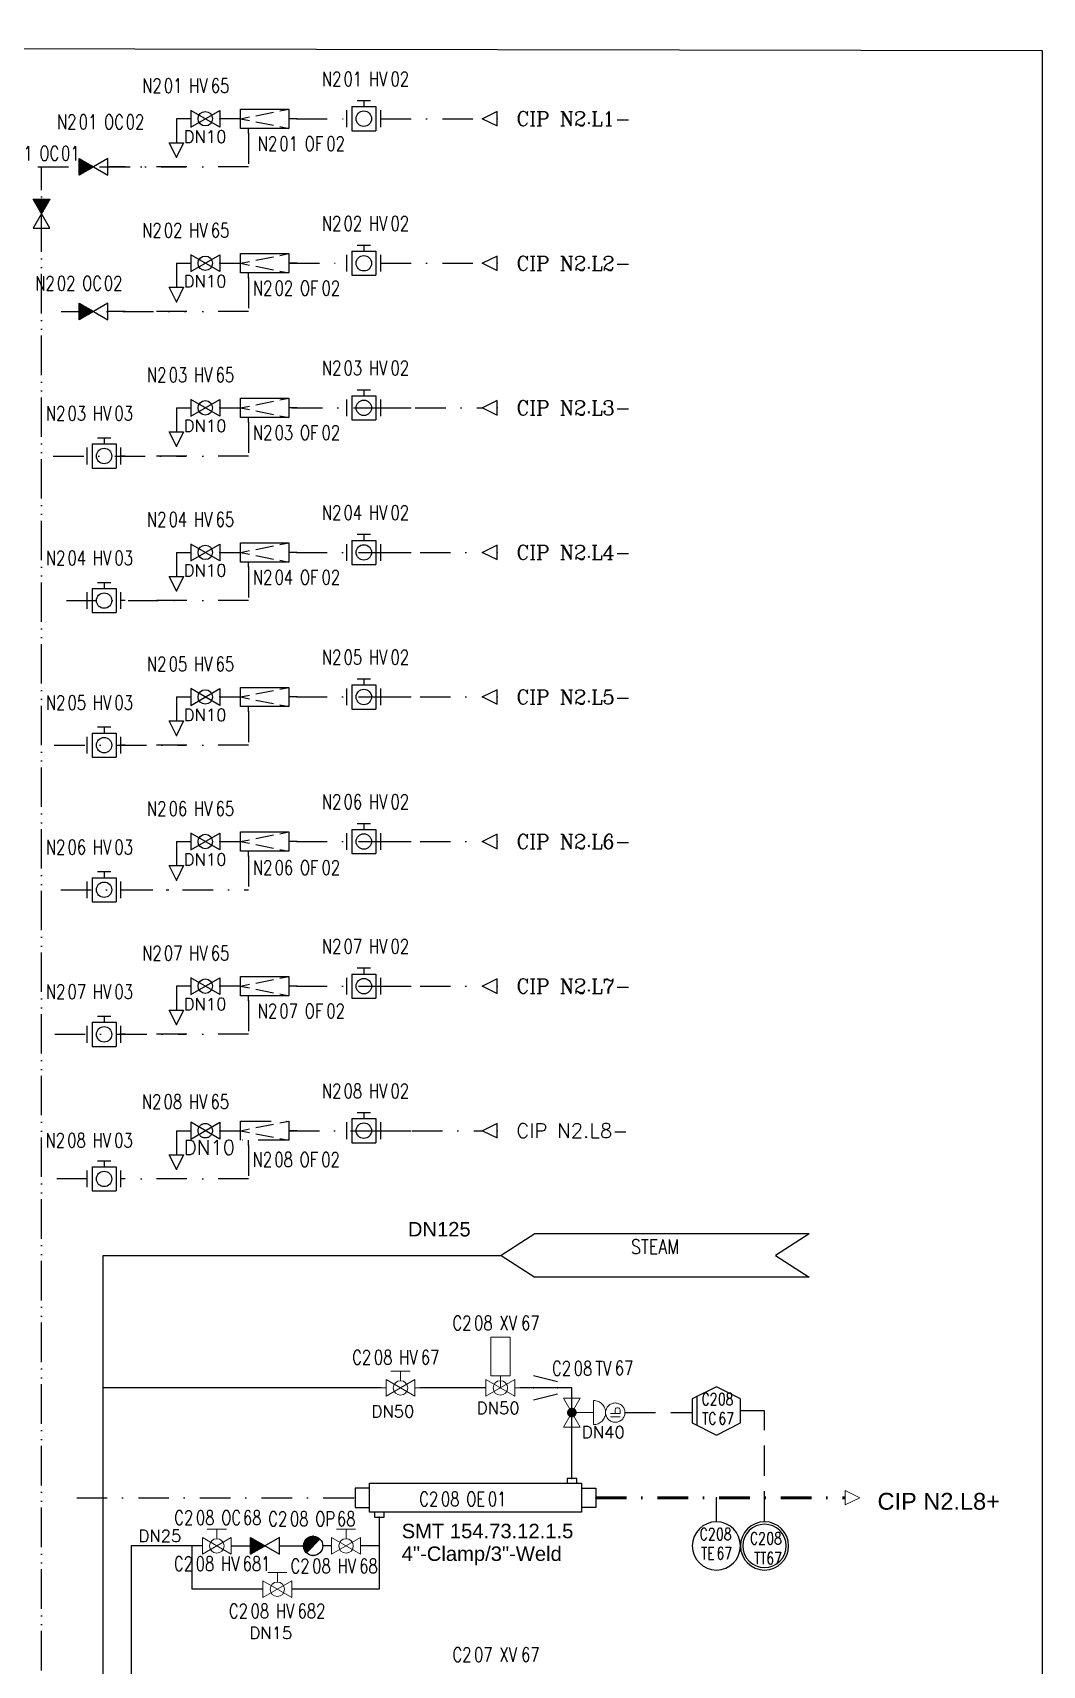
# Model space of a CAD drawing. Header units: inches. Extents: x 23035 to 25275, y 24242 to 25664.
# Drawn here: x 25065.7 to 25275.4, y 25269.7 to 25608.5 of the extents above; entities that cross this region are included whole.
import ezdxf
from ezdxf.enums import TextEntityAlignment as Align

# ---------------------------------------------------------------- set-up
doc = ezdxf.new("R2010")
doc.units = ezdxf.units.IN
doc.header["$MEASUREMENT"] = 0
for name, pattern in [('ACAD_ISO02W100', [15, 12, -3]), ('DASHDOT', [25.4, 12.7, -6.35, 0, -6.35]), ('DASHDOT2', [12.7, 6.35, -3.175, 0, -3.175]), ('DASHED2', [9.525, 6.35, -3.175])]:
    doc.linetypes.add(name, pattern=pattern)
for name, color, linetype, lineweight in [('17 Pipe CIP', 4, 'DASHDOT2', 50), ('31 Equipment', 7, 'Continuous', 9), ('40 TXT Data', 7, 'Continuous', 9), ('43 TXT English', 7, 'Continuous', 9)]:
    doc.layers.add(name, color=color, linetype=linetype, lineweight=lineweight)
for name, color, linetype in [('20 Pipe Steam Industrial', 231, 'Continuous'), ('DIAMETRE', 7, 'Continuous'), ('ECHANGEURS', 7, 'Continuous'), ('FUTUR', 253, 'DASHDOT'), ('LIAISON INSTRUMENTATION', 140, 'DASHED2'), ('LIBELLE-INSTRUM', 7, 'Continuous'), ('MATERIEL-DIVERS', 7, 'Continuous'), ('REPERES', 7, 'Continuous'), ('Skid', 5, 'Continuous'), ('TEXTES', 7, 'Continuous'), ('TUYAUTERIE-NEP', 4, 'DASHDOT2'), ('TUYAUTERIE-VAPEUR INDUSTRIELLE', 231, 'Continuous'), ('TUYAUTERIE-VAPEUR PROCESS', 6, 'Continuous'), ('TXT_ENG', 7, 'Continuous'), ('VANNES', 7, 'Continuous')]:
    doc.layers.add(name, color=color, linetype=linetype)
doc.layers.get('REPERES').off()
doc.styles.add('ROMANC', font='romanc')
doc.styles.add('ROMANS', font='ROMANS.SHX')
doc.styles.get("Standard").update_dxf_attribs({"font": 'arial.ttf'})

# ---------------------------------------------------------------- blocks, each defined once
blk = doc.blocks.new('FLE23-A')
at = {"color": 7}
for p, q in [((0, 1.5), (-3, 0)), ((-3, 0), (0, -1.5)), ((0, -1.5), (0, 1.5))]:
    blk.add_line(p, q, dxfattribs=at)
at = {"layer": 'MATERIEL-DIVERS', "color": 7, "extrusion": (-1, 0, 0)}
blk.add_point((-3, 0), dxfattribs=at)
at = {"layer": 'MATERIEL-DIVERS', "color": 2}
for p in [(-3, 0), (0, 0)]:
    blk.add_point(p, dxfattribs=at)
at = {"layer": 'MATERIEL-DIVERS', "color": 7, "extrusion": (1, 0, 0)}
blk.add_point((0, 0), dxfattribs=at)
blk = doc.blocks.new('VALVBALL')
at = {"color": 7}
for p, q in [((-3, 1.734), (-3, -1.734)), ((-3, -1.734), (3, 1.734)), ((3, -1.734), (-3, 1.734)), ((3, 1.734), (3, -1.734))]:
    blk.add_line(p, q, dxfattribs=at)
blk.add_circle((0, 0), 1.5, dxfattribs=at)
at = {"color": 7, "extrusion": (-1, 0, 0)}
blk.add_point((-3, 0), dxfattribs=at)
at = {"color": 7, "extrusion": (1, 0, 0)}
blk.add_point((3, 0), dxfattribs=at)
blk = doc.blocks.new('FLE23')
at = {"color": 7}
for p, q in [((0, -1.5), (0, 1.5)), ((0, 1.5), (3, 0)), ((3, 0), (0, -1.5))]:
    blk.add_line(p, q, dxfattribs=at)
at = {"layer": 'MATERIEL-DIVERS', "color": 2}
for p in [(0, 0), (3, 0)]:
    blk.add_point(p, dxfattribs=at)
at = {"layer": 'MATERIEL-DIVERS', "color": 7, "extrusion": (-1, 0, 0)}
blk.add_point((0, 0), dxfattribs=at)
at = {"layer": 'MATERIEL-DIVERS', "color": 7, "extrusion": (1, 0, 0)}
blk.add_point((3, 0), dxfattribs=at)
blk = doc.blocks.new('*X33')
at = {"color": 0}
for p, q in [((-1.24, 0), (-1.22, 0.01)), ((-1.22, -0.01), (-1.24, 0)), ((-1.19, -0.04), (-1.01, 0.13)), ((-1.01, -0.13), (-1.19, 0.04)), ((-1.13, -0.07), (-0.81, 0.26)), ((-0.81, -0.26), (-1.13, 0.07)), ((-1.07, -0.1), (-0.6, 0.38)), ((-0.6, -0.38), (-1.07, 0.1)), ((-1.02, -0.13), (-0.39, 0.5)), ((-0.39, -0.5), (-1.02, 0.13)), ((-0.96, -0.17), (-0.18, 0.62)), ((-0.18, -0.62), (-0.96, 0.17)), ((-0.9, -0.2), (0.03, 0.74)), ((0.03, -0.74), (-0.9, 0.2)), ((-0.85, -0.23), (0.24, 0.86)), ((0.24, -0.86), (-0.85, 0.23)), ((-0.79, -0.26), (0.45, 0.98)), ((0.45, -0.98), (-0.79, 0.26)), ((-0.74, -0.29), (0.66, 1.1)), ((0.66, -1.1), (-0.74, 0.29)), ((-0.68, -0.33), (0.87, 1.22)), ((0.87, -1.22), (-0.68, 0.33)), ((-0.62, -0.36), (1.08, 1.34)), ((1.08, -1.34), (-0.62, 0.36)), ((-0.57, -0.39), (1.28, 1.46)), ((1.28, -1.46), (-0.57, 0.39)), ((-0.51, -0.42), (1.49, 1.58)), ((1.49, -1.58), (-0.51, 0.42)), ((-0.46, -0.46), (1.7, 1.7)), ((1.7, -1.7), (-0.46, 0.46)), ((-0.4, -0.49), (1.91, 1.82)), ((1.91, -1.82), (-0.4, 0.49)), ((-0.34, -0.52), (2.12, 1.94)), ((2.12, -1.94), (-0.34, 0.52)), ((-0.29, -0.55), (2.33, 2.06)), ((2.33, -2.06), (-0.29, 0.55)), ((-0.23, -0.59), (2.54, 2.18)), ((2.54, -2.18), (-0.23, 0.59)), ((-0.18, -0.62), (2.75, 2.3)), ((2.75, -2.3), (-0.18, 0.62)), ((-0.12, -0.65), (2.96, 2.43)), ((2.96, -2.43), (-0.12, 0.65)), ((-0.06, -0.68), (3.16, 2.55)), ((3.16, -2.55), (-0.06, 0.68)), ((-0.01, -0.72), (3.37, 2.67)), ((3.37, -2.67), (-0.01, 0.72)), ((0.05, -0.75), (3.58, 2.79)), ((3.58, -2.79), (0.05, 0.75)), ((0.1, -0.78), (3.79, 2.91)), ((3.79, -2.91), (0.1, 0.78)), ((0.16, -0.81), (4, 3.03)), ((4, -3.03), (0.16, 0.81)), ((0.22, -0.84), (4.21, 3.15)), ((4.21, -3.15), (0.22, 0.84)), ((0.27, -0.88), (4.42, 3.27)), ((4.42, -3.27), (0.27, 0.88)), ((0.33, -0.91), (4.63, 3.39)), ((4.63, -3.39), (0.33, 0.91)), ((0.38, -0.94), (4.84, 3.51)), ((4.84, -3.51), (0.38, 0.94)), ((0.44, -0.97), (5, 3.59)), ((5, -3.59), (0.44, 0.97)), ((0.5, -1.01), (5, 3.5)), ((5, -3.5), (0.5, 1.01)), ((0.55, -1.04), (5, 3.41)), ((5, -3.41), (0.55, 1.04)), ((0.61, -1.07), (5, 3.32)), ((5, -3.32), (0.61, 1.07)), ((0.66, -1.1), (5, 3.23)), ((5, -3.23), (0.66, 1.1)), ((0.72, -1.14), (5, 3.14)), ((5, -3.14), (0.72, 1.14)), ((0.78, -1.17), (5, 3.06)), ((5, -3.06), (0.78, 1.17)), ((0.83, -1.2), (5, 2.97)), ((5, -2.97), (0.83, 1.2)), ((0.89, -1.23), (5, 2.88)), ((5, -2.88), (0.89, 1.23)), ((0.94, -1.27), (5, 2.79)), ((5, -2.79), (0.94, 1.27)), ((1, -1.3), (5, 2.7)), ((5, -2.7), (1, 1.3)), ((1.06, -1.33), (5, 2.61)), ((5, -2.61), (1.06, 1.33)), ((1.11, -1.36), (5, 2.53)), ((5, -2.53), (1.11, 1.36)), ((1.17, -1.39), (5, 2.44)), ((5, -2.44), (1.17, 1.39)), ((1.22, -1.43), (5, 2.35)), ((5, -2.35), (1.22, 1.43)), ((1.28, -1.46), (5, 2.26)), ((5, -2.26), (1.28, 1.46)), ((1.34, -1.49), (5, 2.17)), ((5, -2.17), (1.34, 1.49)), ((1.39, -1.52), (5, 2.08)), ((5, -2.08), (1.39, 1.52)), ((1.45, -1.56), (5, 1.99)), ((5, -1.99), (1.45, 1.56)), ((1.51, -1.59), (5, 1.91)), ((5, -1.91), (1.51, 1.59)), ((1.56, -1.62), (5, 1.82)), ((5, -1.82), (1.56, 1.62)), ((1.62, -1.65), (5, 1.73)), ((5, -1.73), (1.62, 1.65)), ((5, -1.64), (1.67, 1.69)), ((1.67, -1.69), (5, 1.64)), ((5, -1.55), (1.73, 1.72)), ((1.73, -1.72), (5, 1.55)), ((5, -1.46), (1.79, 1.75)), ((1.79, -1.75), (5, 1.46)), ((5, -1.38), (1.84, 1.78)), ((1.84, -1.78), (5, 1.38)), ((5, -1.29), (1.9, 1.81)), ((1.9, -1.81), (5, 1.29)), ((5, -1.2), (1.95, 1.85)), ((1.95, -1.85), (5, 1.2)), ((5, -1.11), (2.01, 1.88)), ((2.01, -1.88), (5, 1.11)), ((5, -1.02), (2.07, 1.91)), ((2.07, -1.91), (5, 1.02)), ((5, -0.93), (2.12, 1.94)), ((2.12, -1.94), (5, 0.93)), ((5, -0.85), (2.18, 1.98)), ((2.18, -1.98), (5, 0.85)), ((5, -0.76), (2.23, 2.01)), ((2.23, -2.01), (5, 0.76)), ((5, -0.67), (2.29, 2.04)), ((2.29, -2.04), (5, 0.67)), ((5, -0.58), (2.35, 2.07)), ((2.35, -2.07), (5, 0.58)), ((5, -0.49), (2.4, 2.11)), ((2.4, -2.11), (5, 0.49)), ((5, -0.4), (2.46, 2.14)), ((2.46, -2.14), (5, 0.4)), ((5, -0.32), (2.51, 2.17)), ((2.51, -2.17), (5, 0.32)), ((5, -0.23), (2.57, 2.2)), ((2.57, -2.2), (5, 0.23)), ((5, -0.14), (2.63, 2.24)), ((2.63, -2.24), (5, 0.14)), ((5, -0.05), (2.68, 2.27)), ((2.68, -2.27), (5, 0.05)), ((5, 0.04), (2.74, 2.3)), ((5, 0.13), (2.79, 2.33)), ((5, 0.21), (2.85, 2.36)), ((5, 0.3), (2.91, 2.4)), ((5, 0.39), (2.96, 2.43)), ((5, 0.48), (3.02, 2.46)), ((5, 0.57), (3.07, 2.49)), ((5, 0.66), (3.13, 2.53)), ((5, 0.75), (3.19, 2.56)), ((5, 0.83), (3.24, 2.59)), ((5, 0.92), (3.3, 2.62)), ((5, 1.01), (3.35, 2.66)), ((5, 1.1), (3.41, 2.69)), ((5, 1.19), (3.47, 2.72)), ((5, 1.28), (3.52, 2.75)), ((5, 1.36), (3.58, 2.79)), ((5, 1.45), (3.63, 2.82)), ((5, 1.54), (3.69, 2.85)), ((5, 1.63), (3.75, 2.88)), ((5, 1.72), (3.8, 2.91)), ((5, 1.81), (3.86, 2.95)), ((5, 1.89), (3.92, 2.98)), ((5, 1.98), (3.97, 3.01)), ((5, 2.07), (4.03, 3.04)), ((5, 2.16), (4.08, 3.08)), ((5, 2.25), (4.14, 3.11)), ((5, 2.34), (4.2, 3.14)), ((5, 2.42), (4.25, 3.17)), ((5, 2.51), (4.31, 3.21)), ((5, 2.6), (4.36, 3.24)), ((5, 2.69), (4.42, 3.27)), ((5, 2.78), (4.48, 3.3)), ((5, 2.87), (4.53, 3.33)), ((5, 2.95), (4.59, 3.37)), ((5, 3.04), (4.64, 3.4)), ((5, 3.13), (4.7, 3.43)), ((5, 3.22), (4.76, 3.46)), ((5, 3.31), (4.81, 3.5)), ((5, 3.4), (4.87, 3.53)), ((5, 3.49), (4.92, 3.56)), ((5, 3.57), (4.98, 3.59)), ((2.74, -2.3), (5, -0.04)), ((2.79, -2.33), (5, -0.13)), ((2.85, -2.36), (5, -0.21)), ((2.91, -2.4), (5, -0.3)), ((2.96, -2.43), (5, -0.39)), ((3.02, -2.46), (5, -0.48)), ((3.07, -2.49), (5, -0.57)), ((3.13, -2.53), (5, -0.66)), ((3.19, -2.56), (5, -0.75)), ((3.24, -2.59), (5, -0.83)), ((3.3, -2.62), (5, -0.92)), ((3.35, -2.66), (5, -1.01)), ((3.41, -2.69), (5, -1.1)), ((3.47, -2.72), (5, -1.19)), ((3.52, -2.75), (5, -1.28)), ((3.58, -2.79), (5, -1.36)), ((3.63, -2.82), (5, -1.45)), ((3.69, -2.85), (5, -1.54)), ((3.75, -2.88), (5, -1.63)), ((3.8, -2.91), (5, -1.72)), ((3.86, -2.95), (5, -1.81)), ((3.92, -2.98), (5, -1.89)), ((3.97, -3.01), (5, -1.98)), ((4.03, -3.04), (5, -2.07)), ((4.08, -3.08), (5, -2.16)), ((4.14, -3.11), (5, -2.25)), ((4.2, -3.14), (5, -2.34)), ((4.25, -3.17), (5, -2.42)), ((4.31, -3.21), (5, -2.51)), ((4.36, -3.24), (5, -2.6)), ((4.42, -3.27), (5, -2.69)), ((4.48, -3.3), (5, -2.78)), ((4.53, -3.33), (5, -2.87)), ((4.59, -3.37), (5, -2.95)), ((4.64, -3.4), (5, -3.04)), ((4.7, -3.43), (5, -3.13)), ((4.76, -3.46), (5, -3.22)), ((4.81, -3.5), (5, -3.31)), ((4.87, -3.53), (5, -3.4)), ((4.92, -3.56), (5, -3.49)), ((4.98, -3.59), (5, -3.57))]:
    blk.add_line(p, q, dxfattribs=at)
blk = doc.blocks.new('NRVS')
at = {"color": 7}
for p, q in [((-3, -1.73), (-3, 1.73)), ((3, 1.73), (-3, -1.73)), ((-3, 1.73), (3, -1.73)), ((3, -1.73), (3, 1.73))]:
    blk.add_line(p, q, dxfattribs=at)
at = {"color": 7, "extrusion": (1, 0, 0)}
blk.add_point((3, 0), dxfattribs=at)
at = {"color": 7, "extrusion": (-1, 0, 0)}
blk.add_point((-3, 0), dxfattribs=at)
at = {"color": 7, "xscale": 0.4801664355062404, "yscale": 0.4801664355062404, "zscale": 0.4801664355062404}
blk.add_blockref('*X33', (0.6, 0), dxfattribs=at)
blk = doc.blocks.new('SFILT')
at = {"color": 7}
for p, q in [((-10, 0), (-8.33, 0)), ((1.67, 2), (-8.33, 2)), ((-8.33, 2), (-8.33, -2)), ((-6.5, 1.63), (-8.33, 2)), ((-1.5, 0.63), (-5.17, 1.37)), ((1.67, 0), (-0.17, 0.37)), ((1.67, 0), (-0.17, -0.37)), ((1.67, -2), (1.67, 2)), ((-6.5, -1.63), (-8.33, -2)), ((-8.33, -2), (1.67, -2)), ((-1.5, -0.63), (-5.17, -1.37)), ((0, -3), (0, -2))]:
    blk.add_line(p, q, dxfattribs=at)
at = {"color": 7, "extrusion": (-1, 0, 0)}
blk.add_point((-10, 0), dxfattribs=at)
at = {"color": 7, "extrusion": (0, -1, 0)}
blk.add_point((0, -3), dxfattribs=at)
blk = doc.blocks.new('VALVBUTT A BRIDES')
at = {"layer": 'VANNES'}
for p, q in [((-1.4, 3.77), (1.4, 3.77)), ((0, 3.77), (0, 2.5)), ((-3.5, -1.73), (-3.5, 1.74)), ((-2.5, 2.5), (-2.5, -2.5)), ((-2.5, 2.5), (2.5, 2.5)), ((2.5, 2.5), (2.5, -2.5)), ((3.5, -1.73), (3.5, 1.74)), ((-2.5, -2.5), (2.5, -2.5))]:
    blk.add_line(p, q, dxfattribs=at)
blk.add_circle((0, 0), 1.6, dxfattribs=at)
blk = doc.blocks.new('REPNORM')
at = {"layer": 'TEXTES', "style": 'ROMANS', "width": 0.75}
for tag, p in [('ZONE', (-9.75, -1.25)), ('SOUSZONE', (-5.25, -1.25)), ('ELEMENT', (0, -1.25)), ('NUM', (4.5, -1.25))]:
    blk.add_attdef(tag, p, '', height=3, dxfattribs=at)
blk = doc.blocks.new('APV-SIGN-ARW-FLOW-1')
at = {"layer": '31 Equipment'}
for p, q in [((-1.5, -1.5), (-1.5, 1.5)), ((-1.5, 1.5), (1.5, 0)), ((1.5, 0), (-1.5, -1.5))]:
    blk.add_line(p, q, dxfattribs=at)
blk = doc.blocks.new('INSTR-F-L-TT')
at = {"layer": 'MATERIEL-DIVERS'}
for radius in [5, 4.5]:
    blk.add_circle((0, 0), radius, dxfattribs=at)
blk = doc.blocks.new('INSTR-M-L-TE')
at = {"color": 7, "extrusion": (0, -1, 0)}
blk.add_point((0, -10), dxfattribs=at)
at = {"layer": 'MATERIEL-DIVERS', "color": 7}
blk.add_line((0, -5), (0, -10), dxfattribs=at)
blk.add_circle((0, 0), 5, dxfattribs=at)
at = {"layer": 'LIBELLE-INSTRUM', "style": 'ROMANS', "width": 0.8, "flags": 8}
blk.add_attdef('TE', text='', height=3, dxfattribs=at).set_placement((0, 0), align=Align.MIDDLE)
blk = doc.blocks.new('INSTR-F-PLC-TC')
at = {"layer": 'MATERIEL-DIVERS', "color": 7, "lineweight": -3}
for p, q in [((-5, 0), (-2.5, 5)), ((-2.5, 5), (2.5, 5)), ((2.5, 5), (5, 0)), ((-2.5, -5), (-5, 0)), ((5, 0), (2.5, -5)), ((-3, -4), (3, -4)), ((2.5, -5), (-2.5, -5))]:
    blk.add_line(p, q, dxfattribs=at)
blk = doc.blocks.new('TUBLISSE')
at = {"layer": 'MATERIEL-DIVERS'}
for p, q in [((4, 3), (4, 4)), ((4, 4), (6, 4)), ((6, 4), (6, 3)), ((3, 2), (0, 2)), ((0, 2), (0, -2)), ((47, 3), (3, 3)), ((3, 3), (3, -3)), ((47, -3), (47, 3)), ((47, 2), (50, 2)), ((50, 2), (50, -2)), ((0, -2), (3, -2)), ((3, -3), (47, -3)), ((44, -4), (44, -3)), ((46, -3), (46, -4)), ((50, -2), (47, -2)), ((46, -4), (44, -4))]:
    blk.add_line(p, q, dxfattribs=at)
at = {"layer": 'MATERIEL-DIVERS', "color": 7, "extrusion": (0, 1, 0)}
blk.add_point((5, 4), dxfattribs=at)
at = {"layer": 'MATERIEL-DIVERS', "color": 2}
for p in [(5, 4), (0, 0), (50, 0), (45, -4)]:
    blk.add_point(p, dxfattribs=at)
at = {"layer": 'MATERIEL-DIVERS', "color": 7, "extrusion": (-1, 0, 0)}
blk.add_point((0, 0), dxfattribs=at)
at = {"layer": 'MATERIEL-DIVERS', "color": 7, "extrusion": (1, 0, 0)}
blk.add_point((50, 0), dxfattribs=at)
at = {"layer": 'MATERIEL-DIVERS', "color": 7, "extrusion": (0, -1, 0)}
blk.add_point((45, -4), dxfattribs=at)
blk = doc.blocks.new('APV-VLV-BALL-KHV+MF-3')
at = {"layer": '31 Equipment', "ltscale": 38}
for p, q in [((-3, 0), (-4, 0)), ((0, 0), (0, 2.5)), ((3, 0), (4, 0))]:
    blk.add_line(p, q, dxfattribs=at)
at = {"layer": '31 Equipment'}
for p, q in [((-3, 1.734), (-3, -1.734)), ((-3, -1.734), (3, 1.734)), ((3, -1.734), (-3, 1.734)), ((3, 1.734), (3, -1.734))]:
    blk.add_line(p, q, dxfattribs=at)
at = {"layer": '31 Equipment', "ltscale": 38}
blk.add_lwpolyline([(-2, 2.5), (2, 2.5), (2, 10.5), (-2, 10.5)], close=True, dxfattribs=at)
at = {"layer": '31 Equipment'}
blk.add_circle((0, 0), 1.5, dxfattribs=at)
blk = doc.blocks.new('*X24')
at = {"color": 0}
for p, q in [((96.47, 162.96), (103.54, 170.03)), ((96.49, 162.94), (103.56, 170.01)), ((96.51, 162.92), (103.58, 169.99)), ((96.53, 162.9), (103.6, 169.97)), ((96.56, 162.88), (103.62, 169.94)), ((96.58, 162.85), (103.65, 169.92)), ((96.6, 162.83), (103.67, 169.9)), ((96.63, 162.81), (103.69, 169.87)), ((96.65, 162.79), (103.71, 169.85)), ((96.67, 162.77), (103.73, 169.83)), ((96.7, 162.75), (103.75, 169.8)), ((96.72, 162.73), (103.77, 169.78)), ((96.74, 162.7), (103.8, 169.76)), ((96.77, 162.68), (103.82, 169.73)), ((96.79, 162.66), (103.84, 169.71)), ((96.82, 162.64), (103.86, 169.68)), ((96.84, 162.62), (103.88, 169.66)), ((96.87, 162.6), (103.9, 169.63)), ((96.89, 162.58), (103.92, 169.61)), ((96.92, 162.56), (103.94, 169.58)), ((96.94, 162.54), (103.96, 169.56)), ((96.97, 162.52), (103.98, 169.53)), ((96.99, 162.5), (104, 169.51)), ((97.02, 162.49), (104.01, 169.48)), ((97.05, 162.47), (104.03, 169.45)), ((97.07, 162.45), (104.05, 169.43)), ((97.1, 162.43), (104.07, 169.4)), ((97.12, 162.41), (104.09, 169.38)), ((97.15, 162.39), (104.11, 169.35)), ((97.18, 162.37), (104.13, 169.32)), ((97.2, 162.36), (104.14, 169.3)), ((97.23, 162.34), (104.16, 169.27)), ((97.26, 162.32), (104.18, 169.24)), ((97.28, 162.3), (104.2, 169.22)), ((97.31, 162.28), (104.22, 169.19)), ((97.34, 162.27), (104.23, 169.16)), ((97.37, 162.25), (104.25, 169.13)), ((97.39, 162.23), (104.27, 169.11)), ((97.42, 162.22), (104.28, 169.08)), ((97.45, 162.2), (104.3, 169.05)), ((97.48, 162.18), (104.32, 169.02)), ((97.51, 162.17), (104.33, 168.99)), ((97.54, 162.15), (104.35, 168.96)), ((97.56, 162.13), (104.37, 168.94)), ((97.59, 162.12), (104.38, 168.91)), ((97.62, 162.1), (104.4, 168.88)), ((97.65, 162.09), (104.41, 168.85)), ((97.68, 162.07), (104.43, 168.82)), ((97.71, 162.05), (104.45, 168.79)), ((97.74, 162.04), (104.46, 168.76)), ((97.77, 162.02), (104.48, 168.73)), ((97.8, 162.01), (104.49, 168.7)), ((97.83, 161.99), (104.51, 168.67)), ((97.86, 161.98), (104.52, 168.64)), ((97.89, 161.97), (104.53, 168.61)), ((97.92, 161.95), (104.55, 168.58)), ((97.95, 161.94), (104.56, 168.55)), ((97.98, 161.92), (104.58, 168.52)), ((98.02, 161.91), (104.59, 168.48)), ((98.05, 161.9), (104.6, 168.45)), ((98.08, 161.88), (104.62, 168.42)), ((98.11, 161.87), (104.63, 168.39)), ((98.14, 161.86), (104.64, 168.36)), ((98.17, 161.84), (104.66, 168.33)), ((98.21, 161.83), (104.67, 168.29)), ((98.24, 161.82), (104.68, 168.26)), ((98.27, 161.81), (104.69, 168.23)), ((98.31, 161.8), (104.7, 168.19)), ((98.34, 161.78), (104.72, 168.16)), ((98.37, 161.77), (104.73, 168.13)), ((98.41, 161.76), (104.74, 168.09)), ((98.44, 161.75), (104.75, 168.06)), ((98.47, 161.74), (104.76, 168.03)), ((98.51, 161.73), (104.77, 167.99)), ((98.54, 161.72), (104.78, 167.96)), ((98.58, 161.71), (104.79, 167.92)), ((98.61, 161.7), (104.8, 167.89)), ((98.65, 161.69), (104.81, 167.85)), ((98.68, 161.68), (104.82, 167.82)), ((98.72, 161.67), (104.83, 167.78)), ((98.75, 161.66), (104.84, 167.75)), ((98.79, 161.65), (104.85, 167.71)), ((98.82, 161.64), (104.86, 167.68)), ((98.86, 161.63), (104.87, 167.64)), ((98.9, 161.62), (104.88, 167.6)), ((98.93, 161.62), (104.88, 167.57)), ((98.97, 161.61), (104.89, 167.53)), ((99.01, 161.6), (104.9, 167.49)), ((99.04, 161.59), (104.91, 167.46)), ((99.08, 161.58), (104.92, 167.42)), ((99.12, 161.58), (104.92, 167.38)), ((99.16, 161.57), (104.93, 167.34)), ((99.2, 161.56), (104.94, 167.3)), ((99.24, 161.56), (104.94, 167.26)), ((99.27, 161.55), (104.95, 167.23)), ((99.31, 161.55), (104.95, 167.19)), ((99.35, 161.54), (104.96, 167.15)), ((99.39, 161.54), (104.96, 167.11)), ((99.43, 161.53), (104.97, 167.07)), ((99.47, 161.53), (104.97, 167.03)), ((99.51, 161.52), (104.98, 166.99)), ((99.56, 161.52), (104.98, 166.94)), ((99.6, 161.52), (104.98, 166.9)), ((99.64, 161.51), (104.99, 166.86)), ((99.68, 161.51), (104.99, 166.82)), ((99.72, 161.51), (104.99, 166.78)), ((99.77, 161.51), (104.99, 166.73)), ((99.81, 161.5), (105, 166.69)), ((99.85, 161.5), (105, 166.65)), ((99.9, 161.5), (105, 166.6)), ((99.94, 161.5), (105, 166.56)), ((99.99, 161.5), (105, 166.51)), ((100.03, 161.5), (105, 166.47)), ((100.08, 161.5), (105, 166.42)), ((100.12, 161.5), (105, 166.38)), ((100.17, 161.5), (105, 166.33)), ((100.21, 161.5), (105, 166.29)), ((100.26, 161.51), (104.99, 166.24)), ((100.31, 161.51), (104.99, 166.19)), ((100.36, 161.51), (104.99, 166.14)), ((100.41, 161.52), (104.98, 166.09)), ((100.46, 161.52), (104.98, 166.04)), ((100.5, 161.53), (104.97, 166)), ((100.55, 161.53), (104.97, 165.95)), ((100.61, 161.54), (104.96, 165.89)), ((100.66, 161.54), (104.96, 165.84)), ((100.71, 161.55), (104.95, 165.79)), ((100.76, 161.56), (104.94, 165.74)), ((100.82, 161.57), (104.93, 165.68)), ((100.87, 161.58), (104.92, 165.63)), ((100.92, 161.59), (104.91, 165.58)), ((100.98, 161.6), (104.9, 165.52)), ((101.04, 161.61), (104.89, 165.46)), ((101.09, 161.62), (104.88, 165.41)), ((101.15, 161.63), (104.87, 165.35)), ((101.21, 161.65), (104.85, 165.29)), ((101.27, 161.66), (104.84, 165.23)), ((101.33, 161.68), (104.82, 165.17)), ((101.4, 161.7), (104.8, 165.1)), ((101.46, 161.72), (104.78, 165.04)), ((101.53, 161.74), (104.76, 164.97)), ((101.59, 161.76), (104.74, 164.91)), ((101.66, 161.78), (104.72, 164.84)), ((101.73, 161.81), (104.69, 164.77)), ((101.8, 161.84), (104.66, 164.7)), ((101.88, 161.87), (104.63, 164.62)), ((101.95, 161.9), (104.6, 164.55)), ((102.03, 161.93), (104.57, 164.47)), ((102.12, 161.97), (104.53, 164.38)), ((102.2, 162.01), (104.49, 164.3)), ((102.29, 162.06), (104.44, 164.21)), ((102.39, 162.11), (104.39, 164.11)), ((102.49, 162.16), (104.34, 164.01)), ((102.6, 162.23), (104.27, 163.9)), ((102.72, 162.31), (104.19, 163.78)), ((102.86, 162.4), (104.1, 163.64)), ((103.02, 162.52), (103.98, 163.48)), ((103.26, 162.71), (103.79, 163.24))]:
    blk.add_line(p, q, dxfattribs=at)
blk = doc.blocks.new('ST')
at = {"color": 7}
blk.add_line((-1.41, 1.42), (1.42, -1.41), dxfattribs=at)
for start, end in [(134.8377, 315.1619), (315.2431, 134.7569)]:
    blk.add_arc((0, 0), 2, start, end, dxfattribs=at)
at = {"color": 7, "extrusion": (-1, 0, 0)}
blk.add_point((-2, 0), dxfattribs=at)
at = {"color": 7, "extrusion": (0, 1, 0)}
blk.add_point((0, 2), dxfattribs=at)
at = {"color": 7, "extrusion": (1, 0, 0)}
blk.add_point((2, 0), dxfattribs=at)
at = {"color": 7, "extrusion": (0, -1, 0)}
blk.add_point((0, -2), dxfattribs=at)
at = {"color": 7, "xscale": -0.4, "yscale": 0.4, "zscale": 0.4}
blk.add_blockref('*X24', (40, -66.6), dxfattribs=at)
blk = doc.blocks.new('APV-VLV-MODUL-2WAY-1')
at = {"layer": '31 Equipment', "linetype": 'ACAD_ISO02W100', "ltscale": 38}
for p, q in [((2.5, 4.5), (-2.5, 4.5)), ((0, 1), (0, 4.5))]:
    blk.add_line(p, q, dxfattribs=at)
at = {"layer": '31 Equipment', "ltscale": 38}
for p, q in [((-3, 0), (-4, 0)), ((3, 0), (4, 0))]:
    blk.add_line(p, q, dxfattribs=at)
at = {"layer": '31 Equipment'}
for p, q in [((-3, 1.734), (-3, -1.734)), ((-3, -1.734), (3, 1.734)), ((3, -1.734), (-3, 1.734)), ((3, 1.734), (3, -1.734))]:
    blk.add_line(p, q, dxfattribs=at)
at = {"layer": '31 Equipment', "const_width": 1}
blk.add_lwpolyline([(-0.5, 0, 1), (0.5, 0, 1)], format="xyb", close=True, dxfattribs=at)
at = {"layer": '31 Equipment', "linetype": 'ACAD_ISO02W100', "ltscale": 38}
blk.add_arc((0, 4.5), 2.5, 0, 180, dxfattribs=at)
blk = doc.blocks.new('APV-VLV-IPCNV-GEN-1')
at = {"layer": '31 Equipment', "linetype": 'ACAD_ISO02W100', "ltscale": 38}
blk.add_circle((0, 0), 2, dxfattribs=at)
at = {"layer": '31 Equipment', "style": 'ROMANS'}
blk.add_text('IP', height=2, dxfattribs=at).set_placement((0, 0), align=Align.MIDDLE)
blk = doc.blocks.new('APV-VLVM-BALL-KHV+MF-1')
at = {"layer": '31 Equipment'}
for p, q in [((-2, 3.5), (2, 3.5)), ((0, 1.5), (0, 3.5)), ((-3, 1.734), (-3, -1.734)), ((-3, -1.734), (3, 1.734)), ((3, -1.734), (-3, 1.734)), ((3, 1.734), (3, -1.734))]:
    blk.add_line(p, q, dxfattribs=at)
at = {"layer": '31 Equipment', "ltscale": 38}
for p, q in [((-3, 0), (-4, 0)), ((3, 0), (4, 0))]:
    blk.add_line(p, q, dxfattribs=at)
at = {"layer": '31 Equipment'}
blk.add_circle((0, 0), 1.5, dxfattribs=at)
blk = doc.blocks.new('CR')
at = {"color": 7}
for p, q in [((-2.5, 2.5), (2.5, 1.25)), ((2.5, 1.25), (2.5, 1.25)), ((2.5, -1.25), (-2.5, -2.5))]:
    blk.add_line(p, q, dxfattribs=at)
at = {"color": 7, "extrusion": (-1, 0, 0)}
blk.add_point((-2.5, 0), dxfattribs=at)
at = {"color": 7, "extrusion": (1, 0, 0)}
blk.add_point((2.5, 0), dxfattribs=at)
blk = doc.blocks.new('VENANT2')
at = {"color": 7}
for p, q in [((-25, 4.49), (-32, 0)), ((32, 4.49), (-25, 4.49)), ((32, 4.49), (25, 0)), ((-32, 0), (-25, -4.49)), ((25, 0), (32, -4.49)), ((32, -4.49), (-25, -4.49))]:
    blk.add_line(p, q, dxfattribs=at)
at = {"color": 7, "style": 'ROMANS', "width": 0.8}
for tag, p in [('VENANT', (-0.04, 0.37)), ('PROV', (-0.04, -3.63))]:
    blk.add_attdef(tag, text='', height=3, dxfattribs=at).set_placement(p, align=Align.CENTER)
blk = doc.blocks.new('REPINS2')
at = {"layer": 'TEXTES', "style": 'ROMANS', "width": 0.7}
for tag, p in [('ZONE', (-3.35, 0.8)), ('SOUSZONE', (0.05, 0.8)), ('NUM', (0.7, -2.6))]:
    blk.add_attdef(tag, p, '', height=2.5, dxfattribs=at)
blk.add_attdef('ELEMENT', text='', height=2.5, dxfattribs=at).set_placement((-1.56, -2.59), align=Align.CENTER)
blk = doc.blocks.new('REPINS')
at = {"layer": 'TEXTES', "style": 'ROMANS', "width": 0.75}
for tag, p in [('ZONE', (-3.3, 1)), ('SOUSZONE', (0.1, 1)), ('NUM', (0.2, -3))]:
    blk.add_attdef(tag, p, '', height=2.5, dxfattribs=at)
blk.add_attdef('ELEMENT', text='', height=2.5, dxfattribs=at).set_placement((-0.2, -3), align=Align.RIGHT)
blk = doc.blocks.new('REPNORM1')
at = {"layer": 'TEXTES', "style": 'ROMANS', "width": 0.75}
for tag, p in [('ZONE', (-9.75, -1.25)), ('SOUSZONE', (-5.25, -1.25)), ('ELEMENT', (-0.75, -1.25)), ('NUM', (5.59, -1.22))]:
    blk.add_attdef(tag, p, '', height=3, dxfattribs=at)

msp = doc.modelspace()

# ---------------------------------------------------------------- linework, layer by layer
at = {"layer": '17 Pipe CIP'}
msp.add_line((25182.67, 25304.52), (25234.43, 25304.52), dxfattribs=at)
at = {"layer": '20 Pipe Steam Industrial'}
for p, q in [((25138.09, 25327.31), (25080.39, 25327.31)), ((25159.83, 25327.31), (25146.09, 25327.31)), ((25177.67, 25327.31), (25166.83, 25327.31)), ((25177.67, 25308.52), (25177.67, 25327.31))]:
    msp.add_line(p, q, dxfattribs=at)
msp.add_lwpolyline([(25080.37, 25025.53), (25080.37, 25354.77), (25162.97, 25354.77)], dxfattribs=at)
at = {"layer": 'FUTUR', "linetype": 'DASHDOT'}
for p, q in [((25095.54, 25380.69), (25095.54, 25375.69)), ((25095.54, 25380.69), (25098.54, 25380.69)), ((25104.54, 25380.69), (25108.88, 25380.69))]:
    msp.add_line(p, q, dxfattribs=at)
at = {"layer": 'LIAISON INSTRUMENTATION'}
for p, q in [((25217.67, 25322.53), (25212.67, 25322.53)), ((25188.67, 25322.19), (25202.67, 25322.19))]:
    msp.add_line(p, q, dxfattribs=at)
msp.add_lwpolyline([(25217.67, 25299.52), (25217.67, 25322.53)], dxfattribs=at)
at = {"layer": 'Skid'}
msp.add_lwpolyline([(24623.7, 24293.98), (24623.7, 24458.64), (25275.36, 24458.64), (25275.36, 25604.76), (23202.27, 25608.55), (23202.27, 25290.87), (24667.51, 25287.08), (24667.51, 24986.98), (23313.6, 24986.98), (23313.6, 24331.82), (24491.91, 24331.82), (24491.91, 24293.98), (24623.7, 24293.98)], dxfattribs=at)
at = {"layer": 'TUYAUTERIE-NEP'}
for p, q in [((25095.54, 25590.69), (25095.54, 25585.73)), ((25098.54, 25590.69), (25095.54, 25590.69)), ((25108.88, 25590.69), (25104.54, 25590.69)), ((25120.54, 25590.69), (25130.97, 25590.69)), ((25137.97, 25590.69), (25159.12, 25590.69)), ((25110.54, 25587.69), (25110.54, 25580.69)), ((24874.78, 25580.69), (25097.54, 25580.69)), ((25067.57, 25001.72), (25067.57, 25580.69)), ((25067.57, 24884.68), (25067.57, 25580.69)), ((25110.54, 25580.69), (25081.33, 25580.69)), ((25095.54, 25560.69), (25095.54, 25555.69)), ((25095.54, 25560.69), (25098.54, 25560.69)), ((25104.54, 25560.69), (25108.88, 25560.69)), ((25118.88, 25560.69), (25130.97, 25560.69)), ((25137.97, 25560.69), (25159.12, 25560.69)), ((25110.54, 25557.69), (25110.54, 25550.69)), ((25071.63, 25550.69), (25097.54, 25550.69)), ((25084.04, 25550.69), (25081.33, 25550.69)), ((25110.54, 25550.69), (25084.04, 25550.69)), ((25095.54, 25530.69), (25095.54, 25525.69)), ((25095.54, 25530.69), (25098.54, 25530.69)), ((25104.54, 25530.69), (25108.88, 25530.69)), ((25119.54, 25530.69), (25159.12, 25530.69)), ((25137.97, 25530.69), (25147.77, 25530.69)), ((25110.54, 25527.69), (25110.54, 25520.69)), ((25069.95, 25520.69), (25097.54, 25520.69)), ((25110.54, 25520.69), (25084.04, 25520.69)), ((25095.54, 25500.69), (25095.54, 25495.69)), ((25095.54, 25500.69), (25098.54, 25500.69)), ((25104.54, 25500.69), (25108.88, 25500.69)), ((25120.54, 25500.69), (25159.12, 25500.69)), ((25137.97, 25500.69), (25147.77, 25500.69)), ((25110.54, 25497.69), (25110.54, 25490.69)), ((25072.71, 25490.69), (25097.54, 25490.69)), ((25110.54, 25490.69), (25084.04, 25490.69)), ((25095.54, 25470.69), (25095.54, 25465.69)), ((25095.54, 25470.69), (25098.54, 25470.69)), ((25104.54, 25470.69), (25108.88, 25470.69)), ((25120.54, 25470.69), (25159.12, 25470.69)), ((25137.97, 25470.69), (25147.77, 25470.69)), ((25110.54, 25467.69), (25110.54, 25460.69)), ((25070.2, 25460.69), (25097.54, 25460.69)), ((25110.54, 25460.69), (25084.04, 25460.69)), ((25095.54, 25440.69), (25095.54, 25435.69)), ((25095.54, 25440.69), (25098.54, 25440.69)), ((25104.54, 25440.69), (25108.88, 25440.69)), ((25120.54, 25440.69), (25159.12, 25440.69)), ((25137.97, 25440.69), (25147.77, 25440.69)), ((25110.54, 25437.69), (25110.54, 25430.69)), ((25071.53, 25430.69), (25097.54, 25430.69)), ((25084.04, 25430.69), (25110.54, 25430.69)), ((25084.04, 25430.69), (25110.54, 25430.69)), ((25095.54, 25410.69), (25095.54, 25405.73)), ((25098.54, 25410.69), (25095.54, 25410.69)), ((25108.88, 25410.69), (25104.54, 25410.69)), ((25120.54, 25410.69), (25159.12, 25410.69)), ((25137.97, 25410.69), (25147.77, 25410.69)), ((25110.54, 25407.69), (25110.54, 25400.69)), ((25070.29, 25400.69), (25097.54, 25400.69)), ((25110.54, 25400.69), (25084.04, 25400.69)), ((25118.88, 25380.69), (25159.12, 25380.69)), ((25137.97, 25380.69), (25147.77, 25380.69)), ((25110.54, 25377.69), (25110.54, 25370.69)), ((25077.04, 25370.69), (25070.29, 25370.69)), ((25110.54, 25370.69), (25084.04, 25370.69)), ((25074.85, 25304.52), (25132.67, 25304.52))]:
    msp.add_line(p, q, dxfattribs=at)
at = {"layer": 'TUYAUTERIE-VAPEUR PROCESS'}
for p, q in [((25177.67, 25308.52), (25177.67, 25327.31)), ((25137.67, 25300.52), (25137.67, 25285.52)), ((25100.94, 25294.52), (25086.13, 25294.52)), ((25098.75, 25294.52), (25098.75, 25285.52)), ((25106.94, 25294.52), (25110.94, 25294.52)), ((25116.94, 25294.52), (25121.94, 25294.52)), ((25127.77, 25294.52), (25125.94, 25294.52)), ((25137.67, 25294.52), (25133.77, 25294.52)), ((25113.51, 25285.52), (25098.75, 25285.52)), ((25137.67, 25285.52), (25119.51, 25285.52))]:
    msp.add_line(p, q, dxfattribs=at)
msp.add_lwpolyline([(25086.13, 25294.52), (25086.13, 24490.8)], dxfattribs=at)

# ---------------------------------------------------------------- block references
at = {"layer": '31 Equipment'}
for name, p in [('APV-VLVM-BALL-KHV+MF-1', (25142.09, 25327.31)), ('APV-SIGN-ARW-FLOW-1', (25235.93, 25304.52)), ('APV-VLVM-BALL-KHV+MF-1', (25103.94, 25294.52)), ('APV-VLVM-BALL-KHV+MF-1', (25130.77, 25294.52)), ('APV-VLVM-BALL-KHV+MF-1', (25116.51, 25285.52))]:
    msp.add_blockref(name, p, dxfattribs=at)
at = {"layer": '31 Equipment', "xscale": -1, "rotation": 270}
for name, p in [('APV-VLV-MODUL-2WAY-1', (25177.67, 25322.19)), ('APV-VLV-IPCNV-GEN-1', (25186.67, 25322.19))]:
    msp.add_blockref(name, p, dxfattribs=at)
at = {"layer": 'ECHANGEURS', "xscale": -1}
msp.add_blockref('TUBLISSE', (25182.67, 25304.52), dxfattribs=at)
at = {"layer": 'FUTUR', "linetype": 'DASHDOT'}
for name, p, rotation in [('VALVBUTT A BRIDES', (25080.54, 25460.69), 0.0001520394913859), ('VALVBUTT A BRIDES', (25080.54, 25370.68), 0.0001520394913859), ('FLE23', (25095.54, 25375.71), 270)]:
    msp.add_blockref(name, p, dxfattribs=dict(at, rotation=rotation))
for name, p in [('VALVBUTT A BRIDES', (25134.47, 25380.69)), ('VALVBALL', (25101.54, 25380.69)), ('FLE23-A', (25162.12, 25380.69))]:
    msp.add_blockref(name, p, dxfattribs=at)
at = {"layer": 'MATERIEL-DIVERS', "xscale": -1}
for p in [(25110.54, 25590.69), (25110.54, 25410.69)]:
    msp.add_blockref('SFILT', p, dxfattribs=at)
at = {"layer": 'MATERIEL-DIVERS'}
for name, p in [('FLE23-A', (25162.12, 25590.69)), ('FLE23-A', (25162.12, 25560.69)), ('FLE23-A', (25162.12, 25530.69)), ('FLE23-A', (25162.12, 25500.69)), ('VALVBALL', (25101.54, 25470.69)), ('FLE23-A', (25162.12, 25470.69)), ('VALVBALL', (25101.54, 25440.69)), ('FLE23-A', (25162.12, 25440.69)), ('FLE23-A', (25162.12, 25410.69))]:
    msp.add_blockref(name, p, dxfattribs=at)
at = {"layer": 'MATERIEL-DIVERS', "rotation": 270}
for p in [(25095.54, 25585.71), (25095.54, 25555.71), (25095.54, 25525.71), (25095.54, 25495.71), (25095.54, 25405.71)]:
    msp.add_blockref('FLE23', p, dxfattribs=at)
at = {"layer": 'MATERIEL-DIVERS', "xscale": -1}
for name, p, rotation in [('SFILT', (25110.54, 25560.69), 0.0001520394913967493), ('SFILT', (25110.54, 25530.69), 0.0001520394913967493), ('SFILT', (25110.54, 25500.69), 0.0001520394913967493), ('SFILT', (25110.54, 25470.69), 0.0001520394913967493), ('SFILT', (25110.54, 25440.69), 0.0001520394913967493), ('CR', (25172.17, 25327.31), 180), ('INSTR-F-PLC-TC', (25207.67, 25322.53), 270), ('INSTR-M-L-TE', (25207.67, 25294.52), 180), ('INSTR-F-L-TT', (25217.67, 25294.52), 270), ('ST', (25123.94, 25294.52), 180)]:
    msp.add_blockref(name, p, dxfattribs=dict(at, rotation=rotation))
at = {"layer": 'MATERIEL-DIVERS'}
ref = msp.add_blockref('VENANT2', (25194.97, 25354.77), dxfattribs=at)
ref.add_attrib('VENANT', 'STEAM', dxfattribs={"layer": '0', "color": 7, "height": 3, "style": 'ROMANS', "width": 0.8}).set_placement((25194.93, 25355.14), align=Align.CENTER)
at = {"layer": 'REPERES'}
for name, p, values in [('REPNORM', (25135.51, 25598.69), {'ZONE': 'N2', 'SOUSZONE': '01', 'ELEMENT': 'HV', 'NUM': '02'}), ('REPNORM', (25098.19, 25597.28), {'ZONE': 'N2', 'SOUSZONE': '01', 'ELEMENT': 'HV', 'NUM': '65'}), ('REPNORM', (25080.52, 25589.78), {'ZONE': 'N2', 'SOUSZONE': '01', 'ELEMENT': 'OC', 'NUM': '02'}), ('REPNORM', (25122.19, 25585.28), {'ZONE': 'N2', 'SOUSZONE': '01', 'ELEMENT': 'OF', 'NUM': '02'}), ('REPNORM', (25067.1, 25583.27), {'ZONE': 'N2', 'SOUSZONE': '01', 'ELEMENT': 'OC', 'NUM': '01'}), ('REPNORM', (25135.51, 25568.69), {'ZONE': 'N2', 'SOUSZONE': '02', 'ELEMENT': 'HV', 'NUM': '02'}), ('REPNORM', (25098.19, 25567.28), {'ZONE': 'N2', 'SOUSZONE': '02', 'ELEMENT': 'HV', 'NUM': '65'}), ('REPNORM', (25075.98, 25556.28), {'ZONE': 'N2', 'SOUSZONE': '02', 'ELEMENT': 'OC', 'NUM': '02'}), ('REPNORM', (25121.19, 25555.28), {'ZONE': 'N2', 'SOUSZONE': '02', 'ELEMENT': 'OF', 'NUM': '02'}), ('REPNORM', (25135.51, 25538.69), {'ZONE': 'N2', 'SOUSZONE': '03', 'ELEMENT': 'HV', 'NUM': '02'}), ('REPNORM', (25099.19, 25537.28), {'ZONE': 'N2', 'SOUSZONE': '03', 'ELEMENT': 'HV', 'NUM': '65'}), ('REPNORM', (25078.19, 25529.28), {'ZONE': 'N2', 'SOUSZONE': '03', 'ELEMENT': 'HV', 'NUM': '03'}), ('REPNORM', (25121.19, 25525.28), {'ZONE': 'N2', 'SOUSZONE': '03', 'ELEMENT': 'OF', 'NUM': '02'}), ('REPNORM', (25099.19, 25507.28), {'ZONE': 'N2', 'SOUSZONE': '04', 'ELEMENT': 'HV', 'NUM': '65'}), ('REPNORM', (25135.51, 25508.69), {'ZONE': 'N2', 'SOUSZONE': '04', 'ELEMENT': 'HV', 'NUM': '02'}), ('REPNORM', (25078.19, 25499.28), {'ZONE': 'N2', 'SOUSZONE': '04', 'ELEMENT': 'HV', 'NUM': '03'}), ('REPNORM', (25121.19, 25495.28), {'ZONE': 'N2', 'SOUSZONE': '04', 'ELEMENT': 'OF', 'NUM': '02'}), ('REPNORM', (25099.19, 25477.28), {'ZONE': 'N2', 'SOUSZONE': '05', 'ELEMENT': 'HV', 'NUM': '65'}), ('REPNORM', (25135.51, 25478.69), {'ZONE': 'N2', 'SOUSZONE': '05', 'ELEMENT': 'HV', 'NUM': '02'}), ('REPNORM', (25078.19, 25469.28), {'ZONE': 'N2', 'SOUSZONE': '05', 'ELEMENT': 'HV', 'NUM': '03'}), ('REPNORM', (25099.19, 25447.28), {'ZONE': 'N2', 'SOUSZONE': '06', 'ELEMENT': 'HV', 'NUM': '65'}), ('REPNORM', (25135.51, 25448.69), {'ZONE': 'N2', 'SOUSZONE': '06', 'ELEMENT': 'HV', 'NUM': '02'}), ('REPNORM', (25078.19, 25439.28), {'ZONE': 'N2', 'SOUSZONE': '06', 'ELEMENT': 'HV', 'NUM': '03'}), ('REPNORM', (25121.19, 25435.03), {'ZONE': 'N2', 'SOUSZONE': '06', 'ELEMENT': 'OF', 'NUM': '02'}), ('REPNORM', (25098.19, 25417.28), {'ZONE': 'N2', 'SOUSZONE': '07', 'ELEMENT': 'HV', 'NUM': '65'}), ('REPNORM', (25135.51, 25418.69), {'ZONE': 'N2', 'SOUSZONE': '07', 'ELEMENT': 'HV', 'NUM': '02'}), ('REPNORM', (25078.19, 25409.28), {'ZONE': 'N2', 'SOUSZONE': '07', 'ELEMENT': 'HV', 'NUM': '03'}), ('REPNORM', (25122.19, 25405.28), {'ZONE': 'N2', 'SOUSZONE': '07', 'ELEMENT': 'OF', 'NUM': '02'}), ('REPNORM', (25135.51, 25388.69), {'ZONE': 'N2', 'SOUSZONE': '08', 'ELEMENT': 'HV', 'NUM': '02'}), ('REPNORM', (25098.13, 25386.45), {'ZONE': 'N2', 'SOUSZONE': '08', 'ELEMENT': 'HV', 'NUM': '65'}), ('REPNORM', (25078.13, 25378.44), {'ZONE': 'N2', 'SOUSZONE': '08', 'ELEMENT': 'HV', 'NUM': '03'}), ('REPNORM', (25121.13, 25374.45), {'ZONE': 'N2', 'SOUSZONE': '08', 'ELEMENT': 'OF', 'NUM': '02'}), ('REPNORM', (25162.62, 25340.53), {'ZONE': 'C2', 'SOUSZONE': '08', 'ELEMENT': 'XV', 'NUM': '67'}), ('REPNORM', (25141.8, 25333.41), {'ZONE': 'C2', 'SOUSZONE': '08', 'ELEMENT': 'HV', 'NUM': '67'}), ('REPINS', (25207.9, 25322.72), {'ZONE': 'C2', 'SOUSZONE': '08', 'ELEMENT': 'TC', 'NUM': '67'}), ('REPNORM', (25155.72, 25303.99), {'ZONE': 'C2', 'SOUSZONE': '08', 'ELEMENT': 'OE', 'NUM': '01'}), ('REPNORM', (25104.85, 25300.13), {'ZONE': 'C2', 'SOUSZONE': '08', 'ELEMENT': 'OC', 'NUM': '68'}), ('REPINS', (25207.51, 25294.73), {'ZONE': 'C2', 'SOUSZONE': '08', 'ELEMENT': 'TE', 'NUM': '67'}), ('REPNORM', (25104.8, 25290.6), {'ZONE': 'C2', 'SOUSZONE': '08', 'ELEMENT': 'HV', 'NUM': '681'}), ('REPNORM', (25129, 25290.12), {'ZONE': 'C2', 'SOUSZONE': '08', 'ELEMENT': 'HV', 'NUM': '68'}), ('REPNORM', (25116.2, 25280.75), {'ZONE': 'C2', 'SOUSZONE': '08', 'ELEMENT': 'HV', 'NUM': '682'}), ('REPNORM', (25162.62, 25271.72), {'ZONE': 'C2', 'SOUSZONE': '07', 'ELEMENT': 'XV', 'NUM': '67'})]:
    msp.add_blockref(name, p, dxfattribs=at).add_auto_attribs(values)
ref = msp.add_blockref('REPNORM1', (25183.3, 25331.12), dxfattribs=at)
ref.add_attrib('ZONE', 'C2', (25173.55, 25329.87), dxfattribs={"layer": 'TEXTES', "height": 3, "style": 'ROMANS', "width": 0.75})
ref.add_attrib('SOUSZONE', '08', (25178.05, 25329.87), dxfattribs={"layer": 'TEXTES', "height": 3, "style": 'ROMANS', "width": 0.75})
ref.add_attrib('ELEMENT', 'TV', (25182.56, 25329.87), dxfattribs={"layer": 'TEXTES', "height": 3, "style": 'ROMANS', "width": 0.75})
ref.add_attrib('NUM', '67', (25186.58, 25329.96), dxfattribs={"layer": 'TEXTES', "height": 3, "style": 'ROMANS', "width": 0.75})
at = {"layer": 'REPERES', "rotation": 7.601981083064e-05}
msp.add_blockref('REPNORM', (25124.37, 25299.9), dxfattribs=at).add_auto_attribs({'ZONE': 'C2', 'SOUSZONE': '08', 'ELEMENT': 'OP', 'NUM': '68'})
at = {"layer": 'REPERES'}
ref = msp.add_blockref('REPINS2', (25218.45, 25293.84), dxfattribs=at)
ref.add_attrib('ZONE', 'C2', (25214.65, 25294.84), dxfattribs={"layer": 'TEXTES', "height": 2.5, "style": 'ROMANS', "width": 0.75})
ref.add_attrib('SOUSZONE', '08', (25218.05, 25294.84), dxfattribs={"layer": 'TEXTES', "height": 2.5, "style": 'ROMANS', "width": 0.75})
ref.add_attrib('ELEMENT', 'TT', dxfattribs={"layer": 'TEXTES', "height": 2.5, "style": 'ROMANS', "width": 0.75}).set_placement((25218.05, 25290.71), align=Align.RIGHT)
ref.add_attrib('NUM', '67', (25218.05, 25290.71), dxfattribs={"layer": 'TEXTES', "height": 2.5, "style": 'ROMANS', "width": 0.75})
at = {"layer": 'TUYAUTERIE-NEP'}
for p in [(25134.47, 25470.69), (25134.47, 25440.69)]:
    msp.add_blockref('VALVBUTT A BRIDES', p, dxfattribs=at)
for name, p, rotation in [('FLE23', (25095.54, 25465.71), 270), ('VALVBUTT A BRIDES', (25080.54, 25430.69), 0.0001520394913859), ('FLE23', (25095.54, 25435.71), 270)]:
    msp.add_blockref(name, p, dxfattribs=dict(at, rotation=rotation))
at = {"layer": 'TUYAUTERIE-NEP', "xscale": -1, "rotation": 0.0001520394913967493}
msp.add_blockref('SFILT', (25110.54, 25380.69), dxfattribs=at)
at = {"layer": 'TUYAUTERIE-VAPEUR INDUSTRIELLE'}
msp.add_blockref('APV-VLV-BALL-KHV+MF-3', (25162.83, 25327.31), dxfattribs=at)
at = {"layer": 'VANNES'}
for name, p in [('VALVBUTT A BRIDES', (25134.47, 25590.69)), ('VALVBALL', (25101.54, 25590.69)), ('VALVBUTT A BRIDES', (25134.47, 25560.69)), ('VALVBALL', (25101.54, 25560.69)), ('VALVBUTT A BRIDES', (25134.47, 25530.69)), ('VALVBALL', (25101.54, 25530.69)), ('VALVBALL', (25101.54, 25500.69)), ('VALVBUTT A BRIDES', (25134.47, 25500.69)), ('VALVBUTT A BRIDES', (25134.47, 25410.69)), ('VALVBALL', (25101.54, 25410.69))]:
    msp.add_blockref(name, p, dxfattribs=at)
at = {"layer": 'VANNES', "xscale": -1}
for p in [(25078.33, 25580.69), (25078.33, 25550.69), (25113.94, 25294.52)]:
    msp.add_blockref('NRVS', p, dxfattribs=at)
at = {"layer": 'VANNES', "xscale": -1, "rotation": 270}
msp.add_blockref('NRVS', (25067.57, 25570.96), dxfattribs=at)
at = {"layer": 'VANNES', "rotation": 0.0001520394913859}
for p in [(25080.54, 25520.69), (25080.54, 25490.69), (25080.54, 25400.68)]:
    msp.add_blockref('VALVBUTT A BRIDES', p, dxfattribs=at)

# ---------------------------------------------------------------- texts
at = {"layer": '40 TXT Data', "style": 'ROMANS'}
for s, p in [('DN10', (25097.06, 25585.71)), ('DN10', (25097.06, 25555.71)), ('DN10', (25097.06, 25525.71)), ('DN10', (25097.06, 25495.71)), ('DN10', (25097.06, 25465.71)), ('DN10', (25097.06, 25435.71)), ('DN10', (25097.06, 25405.71)), ('DN50', (25136.07, 25321.19)), ('DN50', (25157.92, 25321.89)), ('DN40', (25179.75, 25316.88)), ('DN25', (25087.69, 25295.35)), ('DN15', (25110.71, 25275.21))]:
    msp.add_text(s, height=2.5, dxfattribs=at).set_placement(p)
at = {"layer": '43 TXT English'}
msp.add_text('CIP N2.L8+', height=3.5, dxfattribs=at).set_placement((25241.13, 25302.03))
at = {"layer": 'DIAMETRE'}
for s, p in [('DN125', (25143.61, 25358.74)), ('SMT 154.73.12.1.5', (25142.33, 25296.11)), ('4"-Clamp/3"-Weld ', (25142.33, 25291.41))]:
    msp.add_text(s, height=3, dxfattribs=at).set_placement(p)
at = {"layer": 'MATERIEL-DIVERS', "style": 'ROMANS'}
msp.add_text('CIP N2.L8-', height=3, dxfattribs=at).set_placement((25166.12, 25380.69), align=Align.MIDDLE_LEFT)
msp.add_text('DN10', height=3, dxfattribs=at).set_placement((25097.06, 25375.71))
at = {"layer": 'TXT_ENG', "style": 'ROMANC'}
for s, p in [('CIP N2.L1-', (25166.12, 25590.69)), ('CIP N2.L2-', (25166.12, 25560.69)), ('CIP N2.L3-', (25166.12, 25530.69)), ('CIP N2.L4-', (25166.12, 25500.69)), ('CIP N2.L5-', (25166.12, 25470.69)), ('CIP N2.L6-', (25166.12, 25440.69)), ('CIP N2.L7-', (25166.12, 25410.69))]:
    msp.add_text(s, height=3, dxfattribs=at).set_placement(p, align=Align.MIDDLE_LEFT)

doc.saveas('drawing.dxf')
